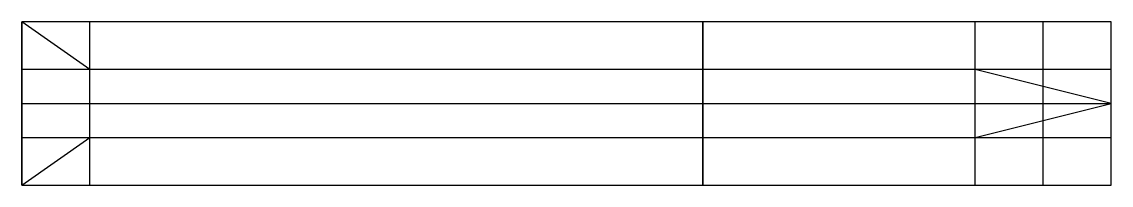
# Model space of a CAD drawing. Extents: x 0 to 80, y -6 to 6.
import ezdxf

# ---------------------------------------------------------------- set-up
doc = ezdxf.new("R2010")
doc.units = 0
doc.layers.get('0').update_dxf_attribs({"linetype": 'CONTINUOUS'})

msp = doc.modelspace()

# ---------------------------------------------------------------- linework, layer by layer
at = {"linetype": 'CONTINUOUS'}
for p, q in [((80, 6), (0, 6)), ((0, -6), (0, 6)), ((0, 6), (0, -6)), ((5, 2.5), (0, 6)), ((5, -6), (5, 6)), ((50, -6), (50, 6)), ((70, 6), (50, 6)), ((50, 6), (50, -6)), ((70, 6), (50, 6)), ((50, 6), (50, -6)), ((70, -6), (70, 6)), ((70, -6), (70, 6)), ((70, -6), (70, 6)), ((75, -6), (75, 6)), ((80, -6), (80, 6)), ((80, 2.5), (0, 2.5)), ((70, 2.5), (5, 2.5)), ((80, 0), (70, 2.5)), ((0, 0), (80, 0)), ((70, -2.5), (80, 0)), ((0, -2.5), (80, -2.5)), ((0, -6), (5, -2.5)), ((5, -2.5), (70, -2.5)), ((0, -6), (80, -6)), ((50, -6), (70, -6)), ((50, -6), (70, -6))]:
    msp.add_line(p, q, dxfattribs=at)

doc.saveas('drawing.dxf')
